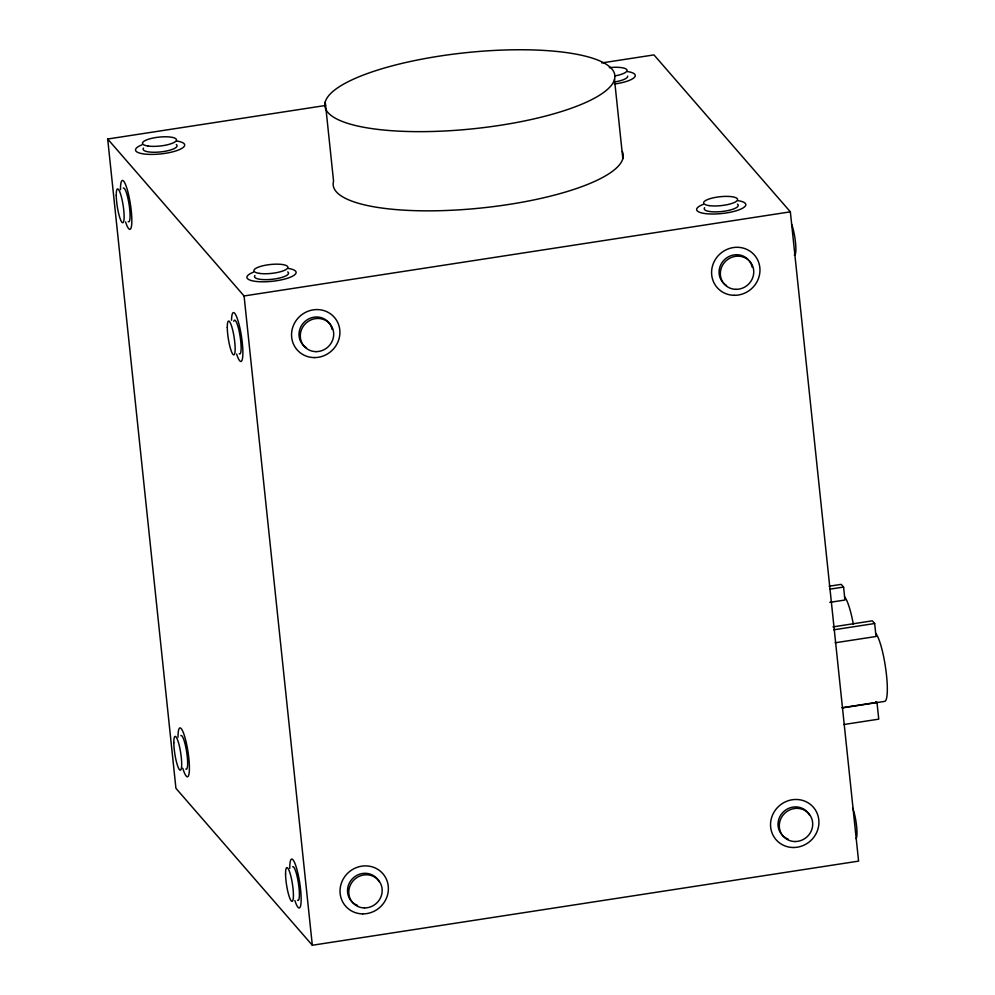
<?xml version="1.0" encoding="UTF-8"?>
<svg xmlns="http://www.w3.org/2000/svg" width="995" height="995" viewBox="0 0 995 995"><rect width="100%" height="100%" fill="white"/><g stroke="black" fill="none" stroke-linecap="round" stroke-linejoin="round"><path stroke-width="1.49" d="M601.788 62.934L653.964 54.899L790.353 211.835L858.586 861.123L312.318 945.25L175.928 788.314L107.684 139.026L325.576 105.47M107.684 139.026L244.073 295.963L790.353 211.835M829.121 586.229L841.235 584.363L843.586 587.062L844.942 600.035L829.805 602.361M829.954 589.164L843.586 587.062M832.952 626.887L872.329 620.818L874.667 623.517L876.035 636.489L835.153 642.782M833.785 629.81L874.667 623.517M842.056 707.719L876.981 702.346L878.747 719.149L843.822 724.534M842.355 707.905L884.729 701.375A34.862 6.069 81.2 0 0 885.861 669.859A34.862 6.069 81.2 0 0 875.6 633.28M875.662 701.749L876.981 702.346M614.5 79.476A145.792 38.22 -6 0 1 388.025 130.42A145.792 38.22 -6 0 1 407.079 62.212A145.792 38.22 -6 0 1 614.5 79.476L622.82 158.653M325.241 101.938L333.561 181.115A145.792 38.22 -6 0 0 480.759 208.054A145.792 38.22 -6 0 0 622.348 151.526M244.073 295.963L312.318 945.25M288.127 268.426A24.726 6.48 -6 0 1 289.657 277.481A24.726 6.48 -6 0 1 254.907 281.286A24.726 6.48 -6 0 1 253.377 272.232M176.712 141.041A24.726 6.48 -6 0 1 178.242 150.096A24.726 6.48 -6 0 1 143.491 153.902A24.726 6.48 -6 0 1 141.962 144.847M627.285 71.54A24.726 6.48 -6 0 1 634.201 77.573A24.726 6.48 -6 0 1 614.313 84.053M737.83 200.642A24.726 6.48 -6 0 1 739.372 209.696A24.726 6.48 -6 0 1 704.622 213.502A24.726 6.48 -6 0 1 703.079 204.448M791.572 224.248A17.077 2.973 81.2 0 1 795.627 243.8A17.077 2.973 81.2 0 1 794.221 255.006M852.678 808.127A17.077 2.973 81.2 0 1 856.521 825.551A17.077 2.973 81.2 0 1 856.073 838.661M844.506 596.826A34.862 6.069 81.2 0 1 853.362 624.425M123.305 188.13A17.077 2.973 81.2 0 1 129.201 205.157A17.077 2.973 81.2 0 1 128.218 221.624M120.482 189.746A24.726 4.303 81.2 0 1 126.253 186.426A24.726 4.303 81.2 0 1 131.825 221.686A24.726 4.303 81.2 0 1 125.569 221.935M233.738 321.335A17.077 2.973 81.2 0 1 239.894 335.091A17.077 2.973 81.2 0 1 239.248 353.747M231.524 320.266A24.726 4.303 81.2 0 1 237.618 319.507A24.726 4.303 81.2 0 1 242.855 354.332A24.726 4.303 81.2 0 1 236.611 354.058M180.866 735.591A17.077 2.973 81.2 0 1 186.761 752.618A17.077 2.973 81.2 0 1 185.779 769.073M178.043 737.195A24.726 4.303 81.2 0 1 183.938 734.235A24.726 4.303 81.2 0 1 189.373 769.906A24.726 4.303 81.2 0 1 182.769 768.202M289.781 868.361A24.726 4.303 81.2 0 1 295.552 865.041A24.726 4.303 81.2 0 1 301.137 900.313A24.726 4.303 81.2 0 1 294.881 900.55M292.617 866.757A17.077 2.973 81.2 0 1 298.512 883.784A17.077 2.973 81.2 0 1 297.517 900.239M306.485 347.864A17.077 16.218 -41 0 1 306.385 320.315A17.077 16.218 -41 0 1 332.106 329.444M749.21 260.752A17.077 16.218 -41 0 1 752.158 267.17M726.537 285.577A17.077 16.218 -41 0 1 723.166 261.063A17.077 16.218 -41 0 1 748.302 259.683M357.541 905.425A17.077 16.218 -41 0 1 352.093 879.095A17.077 16.218 -41 0 1 379.17 881.732M788.052 839.021A17.077 16.218 -41 0 1 782.605 812.691A17.077 16.218 -41 0 1 809.681 815.34M287.717 271.909A17.077 4.478 -6 0 1 272.269 279.284A17.077 4.478 -6 0 1 254.919 275.503M176.314 144.524A17.077 4.478 -6 0 1 160.854 151.887A17.077 4.478 -6 0 1 143.504 148.118M609.301 67.648A17.077 4.478 -6 0 1 626.788 69.65A17.077 4.478 -6 0 1 615.171 75.856M627.646 76.105A17.077 4.478 -6 0 1 615.793 81.752M737.432 204.124A17.077 4.478 -6 0 1 721.972 211.5A17.077 4.478 -6 0 1 704.634 207.719M314.233 357.591A24.726 23.47 -41 0 0 337.38 321.783A24.726 23.47 -41 0 0 295.565 321.36A24.726 23.47 -41 0 0 314.233 357.591M734.285 295.316A24.726 23.47 -41 0 0 757.431 259.496A24.726 23.47 -41 0 0 715.604 259.086A24.726 23.47 -41 0 0 734.285 295.316M362.715 913.895A24.726 23.47 -41 0 0 385.861 878.087A24.726 23.47 -41 0 0 344.046 877.677A24.726 23.47 -41 0 0 362.715 913.895M793.239 847.504A24.726 23.47 -41 0 0 816.385 811.684A24.726 23.47 -41 0 0 774.558 811.273A24.726 23.47 -41 0 0 793.239 847.504M116.253 195.343A17.077 2.973 81.2 0 0 122.236 222.544A17.077 2.973 81.2 0 0 122.049 199.597A17.077 2.973 81.2 0 0 116.253 195.343M227.283 327.479A17.077 2.973 81.2 0 0 233.265 354.668A17.077 2.973 81.2 0 0 233.079 331.733A17.077 2.973 81.2 0 0 227.283 327.479M173.814 742.805A17.077 2.973 81.2 0 0 179.796 769.993A17.077 2.973 81.2 0 0 179.61 747.058A17.077 2.973 81.2 0 0 173.814 742.805M285.565 873.971A17.077 2.973 81.2 0 0 291.535 901.159A17.077 2.973 81.2 0 0 291.348 878.224A17.077 2.973 81.2 0 0 285.565 873.971M315.962 351.633A17.077 16.218 -41 0 0 331.957 326.895A17.077 16.218 -41 0 0 303.065 326.596A17.077 16.218 -41 0 0 315.962 351.633M736.014 289.346A17.077 16.218 -41 0 0 752.009 264.608A17.077 16.218 -41 0 0 723.104 264.322A17.077 16.218 -41 0 0 736.014 289.346M364.444 907.937A17.077 16.218 -41 0 0 380.438 883.199A17.077 16.218 -41 0 0 351.546 882.913A17.077 16.218 -41 0 0 364.444 907.937M794.968 841.534A17.077 16.218 -41 0 0 810.962 816.795A17.077 16.218 -41 0 0 782.058 816.509A17.077 16.218 -41 0 0 794.968 841.534M259.421 273.401A17.077 4.478 -6 0 0 287.493 268.302A17.077 4.478 -6 0 0 265.777 265.167A17.077 4.478 -6 0 0 259.421 273.401M148.006 146.016A17.077 4.478 -6 0 0 176.078 140.917A17.077 4.478 -6 0 0 154.362 137.783A17.077 4.478 -6 0 0 148.006 146.016M709.124 205.617A17.077 4.478 -6 0 0 737.195 200.517A17.077 4.478 -6 0 0 715.492 197.383A17.077 4.478 -6 0 0 709.124 205.617"/></g></svg>
